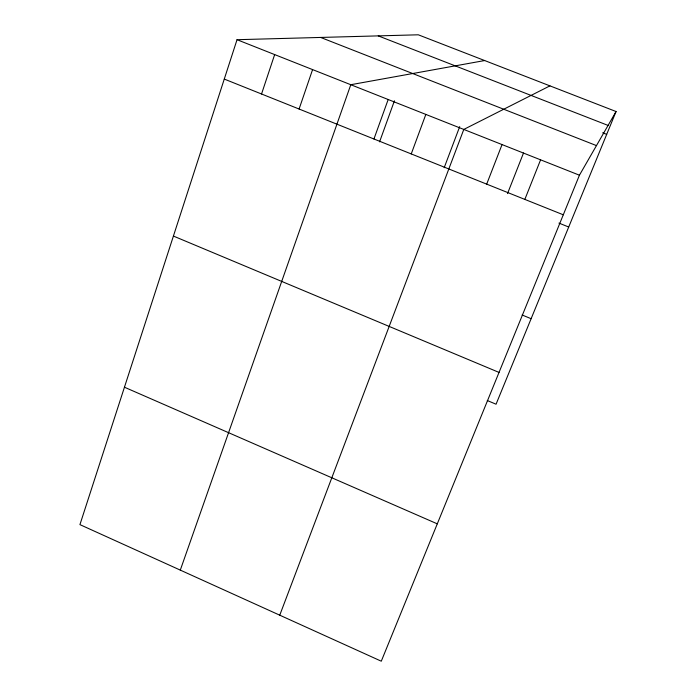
<?xml version="1.0" encoding="UTF-8"?>
<svg xmlns="http://www.w3.org/2000/svg" width="696" height="696" viewBox="0 0 696 696"><rect width="100%" height="100%" fill="white"/><g stroke="black" fill="none" stroke-linecap="round" stroke-linejoin="round"><path stroke-width="1.04" d="M237.031 39.698L79.936 524.627L381.286 661.2L579.437 175.201L616.064 111.525L418.305 34.8L237.031 39.698L579.437 175.201M261.539 93.995L274.659 54.584M299.089 109.028L312.582 69.591M180.299 570.111L350.793 84.712L484.668 60.543M373.943 138.991L388.177 99.511M379.572 141.862L394.432 100.789M411.24 153.92L425.839 114.414M444.178 167.727L459.708 126.611M279.757 615.186L463.797 129.43L549.936 85.869M486.687 184.127L502.051 144.568M507.523 193.584L523.514 152.981M524.845 199.404L540.592 159.828M616.064 111.525L496.057 404.219L487.27 400.513M378.276 35.879L608.069 125.419M602.692 132.805L606.695 134.371M320.63 37.436L596.463 145.594M224.277 79.074L563.29 214.794M558.94 223.103L568.71 227.018M522.13 314.992L531.126 318.698M173.417 236.066L499.032 372.421M124.454 387.22L437.288 523.844"/></g></svg>
